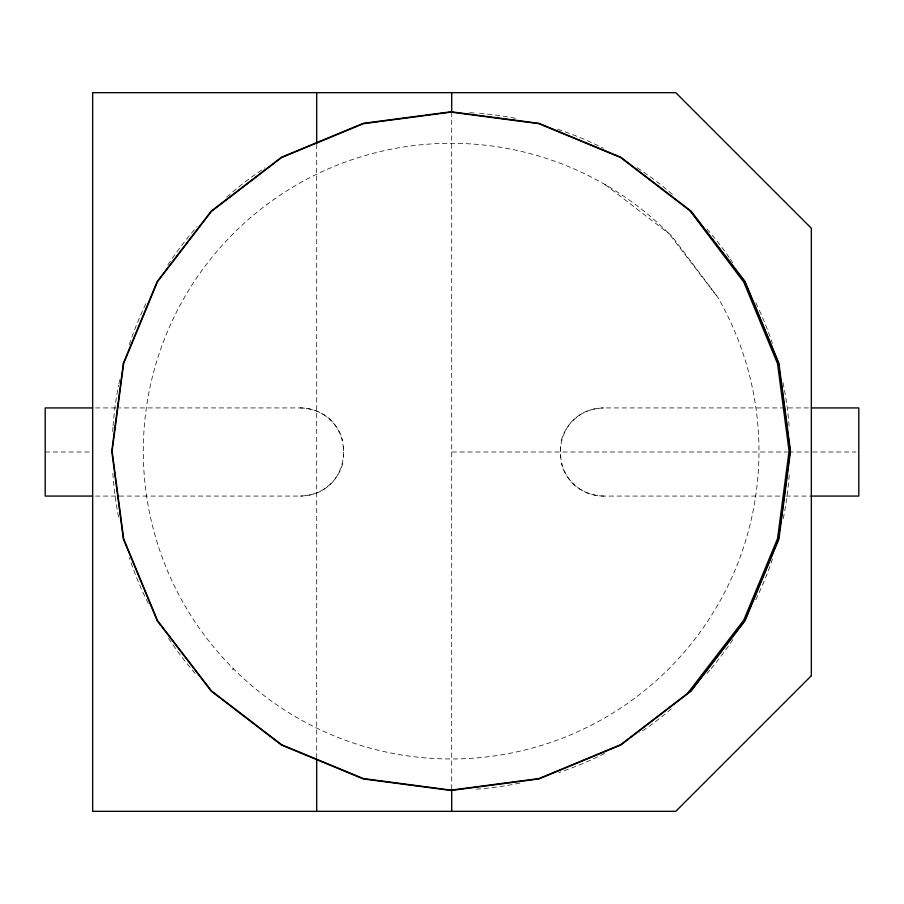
<?xml version="1.0" encoding="UTF-8"?>
<svg xmlns="http://www.w3.org/2000/svg" width="904" height="904" viewBox="0 0 904 904"><rect width="100%" height="100%" fill="white"/><g stroke="black" fill="none" stroke-linecap="round" stroke-linejoin="round"><path stroke-width="0.68" stroke-dasharray="4.52 3.39" d="M95.485 496.07L300.196 496.07C357.995 494.511 357.995 409.489 300.196 407.93L119.486 407.93M808.515 407.93L603.804 407.93C546.005 409.489 546.005 494.511 603.804 496.07L780.276 496.07M232.362 669.898L233.458 668.802M95.485 407.93L118.074 407.93M45.2 452L91.259 452M452 452L787.384 452M788.796 452L808.526 452M812.741 452L856.009 452M785.926 496.07L811.34 496.07M605.047 184.54L671.378 235.435L717.719 297.213A307.835 307.835 0 0 1 477.956 757.801A307.835 307.835 0 0 1 161.861 345.848A307.835 307.835 0 0 1 668.802 233.458L717.719 297.213M560.48 446.327L560.48 457.673M451.706 112.209L451.706 788.751M343.52 446.339L343.52 457.661M316.694 144.437L316.694 759.236M789.215 474.962A338.864 338.864 0 0 1 783.045 519.766M772.468 558.988A338.864 338.864 0 0 1 754.625 602.087M732.839 639.67A338.864 338.864 0 0 1 710.759 669.084M709.855 670.169A338.864 338.864 0 0 1 707.086 673.378M671.243 708.939A338.864 338.864 0 0 1 639.682 732.85M604.618 753.394A338.864 338.864 0 0 1 559.011 772.513M519.902 783.079A338.864 338.864 0 0 1 473.99 789.35M706.962 228.994A338.864 338.864 0 0 1 729.539 258.002M730.342 259.165A338.864 338.864 0 0 1 732.715 262.668M755.767 302.761A338.864 338.864 0 0 1 758.795 309.134M759.394 310.422A338.864 338.864 0 0 1 772.389 343.294M783 382.505A338.864 338.864 0 0 1 789.294 428.711M195.162 673.39A339 339 0 0 1 167.85 637.331M148.233 603.364A339 339 0 0 1 129.306 557.666M118.593 517.009A339 339 0 0 1 113.294 479.188M113.181 477.787A339 339 0 0 1 112.695 470.747M112.695 431.513A339 339 0 0 1 112.966 427.298M113.068 425.886A339 339 0 0 1 118.593 385.251M118.876 383.861A339 339 0 0 1 119.735 379.725M129.306 344.593A339 339 0 0 1 146.979 301.427M167.85 264.928A339 339 0 0 1 197.015 226.746M226.746 197.015A339 339 0 0 1 264.928 167.85M603.804 496.07A44.07 44.07 0 0 1 561.237 463.402M561.237 440.598A44.07 44.07 0 0 1 603.804 407.93M469.797 112.706A337.655 337.655 0 0 1 473.99 112.966M479.583 113.384A337.655 337.655 0 0 1 517.156 118.639M557.666 129.295A337.655 337.655 0 0 1 603.364 148.222M637.173 167.76A337.655 337.655 0 0 1 672.892 194.812M342.763 463.402A44.07 44.07 0 0 1 300.196 496.07M300.196 407.93A44.07 44.07 0 0 1 342.763 440.598"/><path stroke-width="1.36" d="M778.762 537.473L779.316 533.303M779.677 530.512L780.231 526.331M780.593 523.552L781.146 519.371M781.508 516.591L782.062 512.41M782.435 509.619L782.977 505.449M783.35 502.658L783.892 498.477M784.265 495.697L784.819 491.516M785.18 488.736L785.734 484.555M786.096 481.775L786.649 477.594M787.011 474.803L790.13 451.13L787.011 427.456M744.715 620.63L778.581 538.874M687.616 693.311L743.789 620.099L777.553 538.592L789.068 451.13L777.553 363.668L743.789 282.161L690.181 210.914M695.119 685.266L690.837 690.837L620.63 744.715L538.874 778.581L451.13 790.13L363.397 778.581L281.63 744.715L211.423 690.837L157.545 620.63L123.678 538.874L112.13 451.13L123.678 363.397L157.545 281.63L211.423 211.423L281.63 157.545L363.397 123.678L451.13 112.13L538.874 123.678L620.63 157.545L690.837 211.423L695.119 216.994M696.826 683.04L709.651 666.327M711.369 664.09L743.009 622.856M92.66 407.93L45.2 407.93L45.2 496.07L92.66 496.07M811.34 407.93L858.8 407.93L858.8 496.07L811.34 496.07M696.826 219.22L709.651 235.944M711.369 238.17L713.075 240.396M714.781 242.622L744.715 281.63L778.581 363.397M778.762 364.787L779.316 368.968M779.677 371.747L780.231 375.928M780.593 378.708L782.062 389.85M782.435 392.641L782.977 396.811M783.35 399.602L783.892 403.783M784.265 406.563L784.819 410.744M785.18 413.523L785.734 417.704M786.096 420.496L786.649 424.665M451.706 92.66L451.706 112.424M451.706 790.051L451.706 811.34M316.694 92.66L316.694 143.487M316.694 759.1L316.694 811.34M123.34 363.295L111.768 451.13L123.34 538.965L157.239 620.811L211.163 691.097L281.449 745.02L363.295 778.932L451.13 790.491L538.965 778.932L620.811 745.02L691.097 691.097L745.02 620.811L778.932 538.965L790.491 451.13L778.932 363.295L745.02 281.449L691.097 211.163L620.811 157.239L538.965 123.34L451.13 111.768L363.295 123.34L281.449 157.239L211.163 211.163L157.239 281.449L123.34 363.295M811.34 675.74L675.74 811.34L92.66 811.34L92.66 92.66L675.74 92.66L811.34 228.26L811.34 675.74"/></g></svg>
